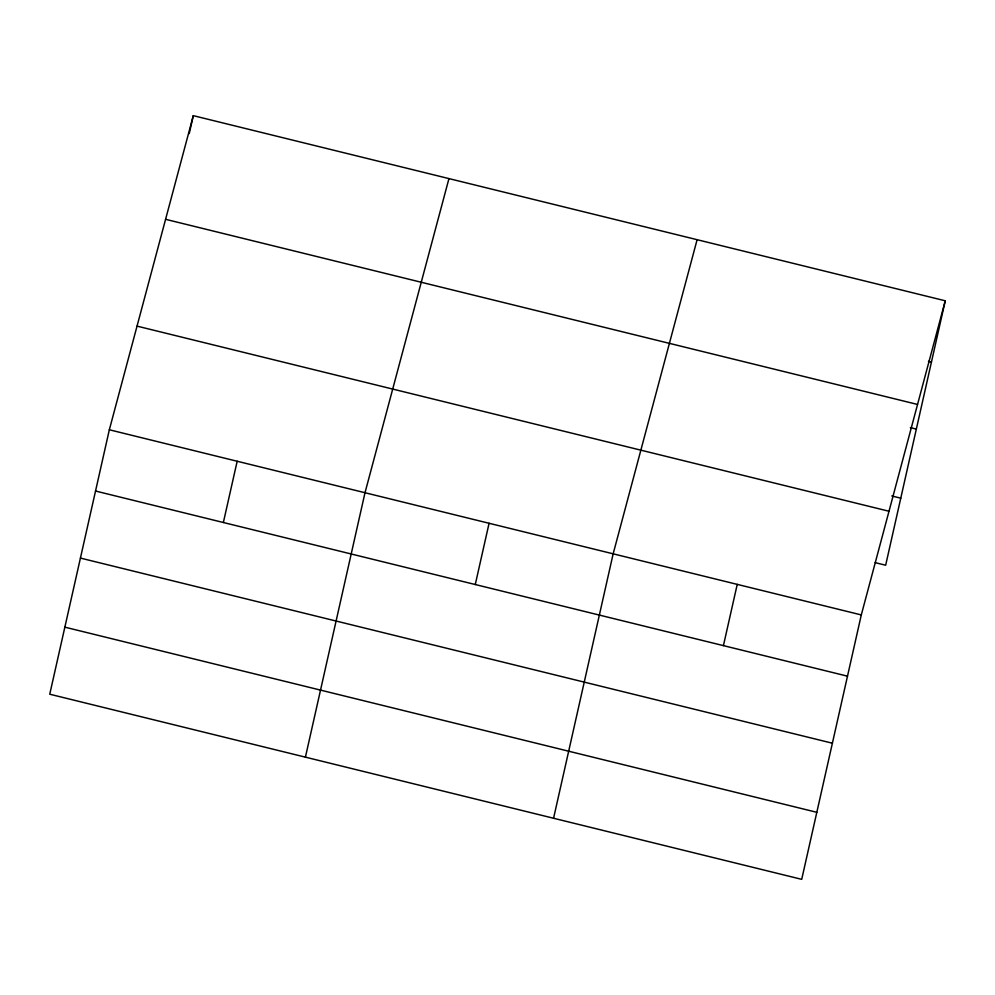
<?xml version="1.0" encoding="UTF-8"?>
<svg xmlns="http://www.w3.org/2000/svg" width="995" height="995" viewBox="0 0 995 995"><rect width="100%" height="100%" fill="white"/><g stroke="black" fill="none" stroke-linecap="round" stroke-linejoin="round"><path stroke-width="1.49" d="M109.338 429.778L49.75 694.211L801.709 879.344L861.297 614.922L945.25 300.788L193.291 115.656L109.338 429.778L861.297 614.922M189.249 133.579L193.291 115.656M223.365 522.512L237.171 461.257M305.415 757.158L365.003 492.724L448.956 178.602M475.274 584.525L489.08 523.27M553.568 818.251L613.156 553.829L697.109 239.695M723.427 645.618L737.233 584.376M945.25 300.788L885.662 565.222L875.19 562.648M928.459 361.309L931.444 362.043M165.593 219.31L917.552 404.455M910.363 427.614L916.333 429.094M891.794 495.958L900.773 498.172M137.049 326.124L889.008 511.256M95.532 491.032L847.504 676.177M80.433 558.083L832.392 743.215M64.862 627.161L816.82 812.306"/></g></svg>
